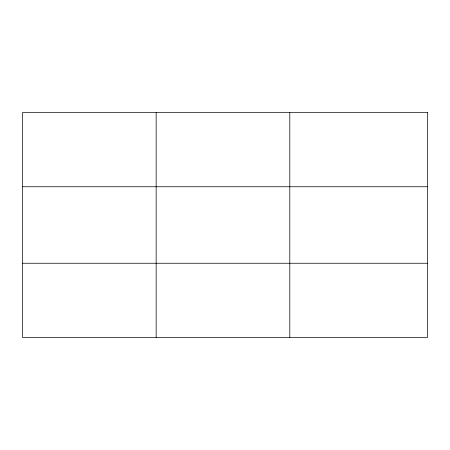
<?xml version="1.0" encoding="UTF-8"?>
<svg xmlns="http://www.w3.org/2000/svg" width="450" height="450" viewBox="0 0 450 450"><rect width="100%" height="100%" fill="white"/><g stroke="black" fill="none" stroke-linecap="round" stroke-linejoin="round"><path stroke-width="0.67" d="M156.15 337.5L156.15 112.5M289.8 337.5L289.8 112.5M22.5 186.75L427.5 186.75M22.5 263.25L427.5 263.25M427.5 112.5L22.5 112.5L22.5 337.5L427.5 337.5L427.5 112.5"/></g></svg>
